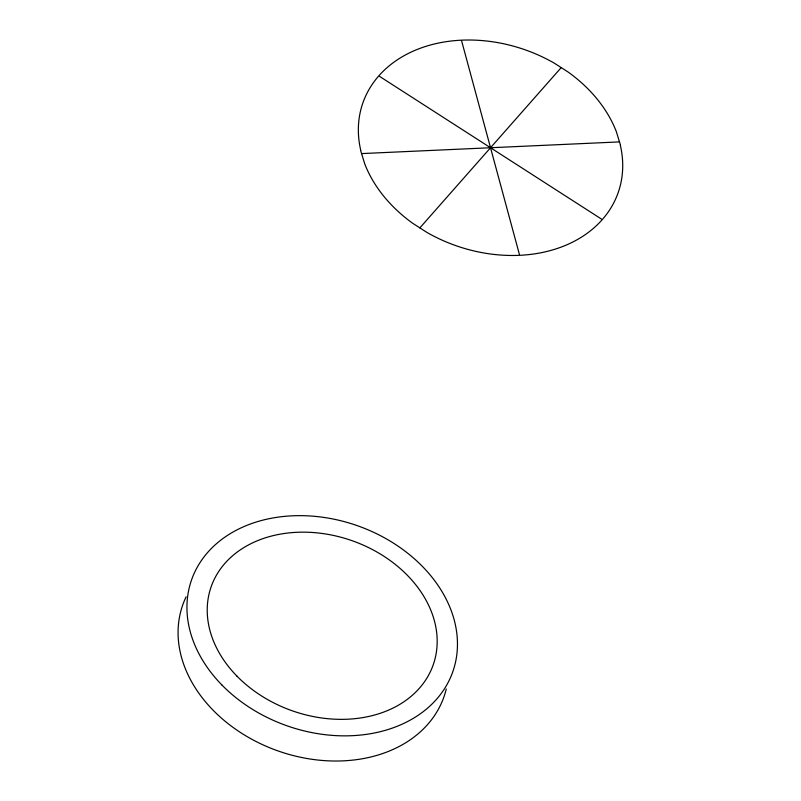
<?xml version="1.0" encoding="UTF-8"?>
<svg xmlns="http://www.w3.org/2000/svg" width="801" height="801" viewBox="0 0 801 801"><rect width="100%" height="100%" fill="white"/><g stroke="black" fill="none" stroke-linecap="round" stroke-linejoin="round"><path stroke-width="1.2" d="M419.864 227.884L561.201 67.594M361.511 153.592L619.553 141.897M379.624 76.425L601.441 219.053M620.495 145.171L616.349 131.684A135.229 103.589 19.4 0 0 568.219 72.11L554.182 63.089A135.629 103.9 19.4 0 0 412.655 51.374A135.629 103.9 19.4 0 0 360.74 150.308M360.57 150.318L364.715 163.804A135.229 103.589 19.4 0 0 412.845 223.379L426.883 232.4A135.629 103.9 19.4 0 0 568.41 244.115A135.629 103.9 19.4 0 0 620.324 145.171M461.676 41.091L519.388 254.398M446.267 689.02A138.453 106.062 19.4 0 1 277.767 750.837A138.453 106.062 19.4 0 1 186.102 596.815M221.887 684.975A138.453 106.062 19.4 0 0 450.933 676.535A138.453 106.062 19.4 0 0 293.777 515.754A138.453 106.062 19.4 0 0 221.887 684.975M236.926 676.094A117.687 90.153 19.4 0 0 431.629 668.915A117.687 90.153 19.4 0 0 298.042 532.254A117.687 90.153 19.4 0 0 236.926 676.094"/></g></svg>
